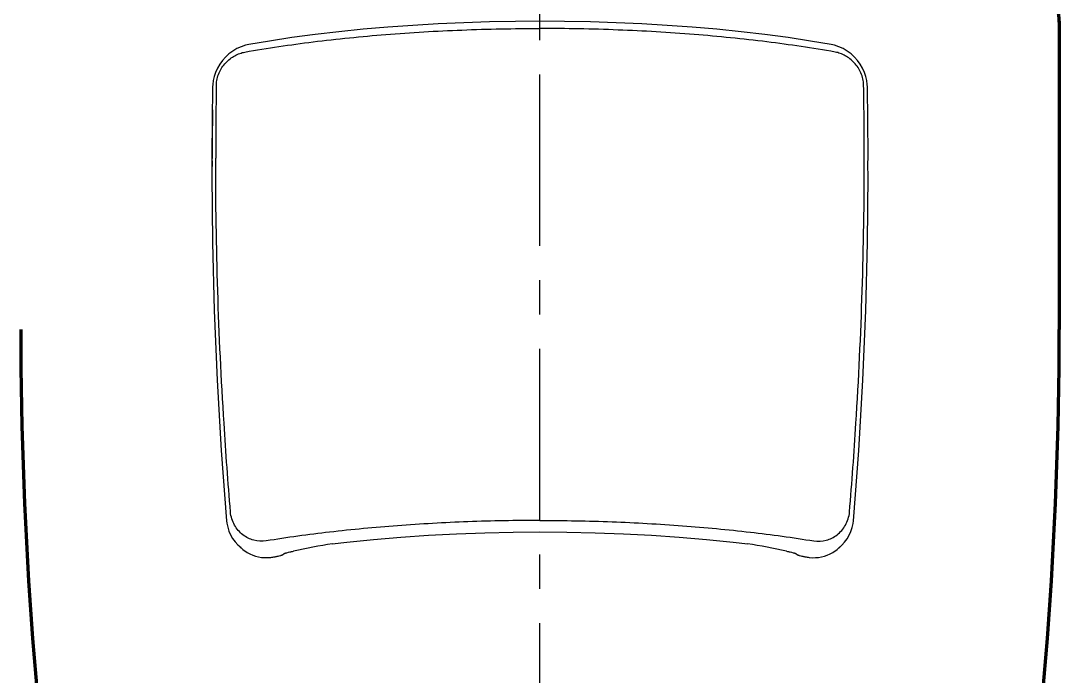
# Model space of a CAD drawing. Extents: x 40119 to 40713, y 15845 to 16265.
# Drawn here: x 40174.7 to 40227.7, y 16197.4 to 16230.8 of the extents above; entities that cross this region are included whole.
import ezdxf

# ---------------------------------------------------------------- set-up
doc = ezdxf.new("R2010")
doc.units = 0
doc.header["$LTSCALE"] = 7
doc.header["$MEASUREMENT"] = 0
doc.linetypes.add('CENTER', pattern=[2, 1.25, -0.25, 0.25, -0.25])
doc.layers.get('0').update_dxf_attribs({"color": 2, "linetype": 'CONTINUOUS'})
doc.layers.add('1', color=1, linetype='CENTER')
doc.layers.add('CL', color=1, linetype='CENTER')

msp = doc.modelspace()

# ---------------------------------------------------------------- linework, layer by layer
at = {"color": 7, "linetype": 'Continuous'}
for p, q in [((40186.34758, 16229.60937), (40186.34693, 16229.60926)), ((40216.07992, 16229.60934), (40216.08057, 16229.60922)), ((40184.50414, 16227.44684), (40184.50415, 16227.44716)), ((40217.9233, 16227.44685), (40217.92329, 16227.44716)), ((40217.95538, 16223.98309), (40217.9233, 16227.44685)), ((40184.50415, 16226.27353), (40184.50415, 16226.27402)), ((40184.94538, 16208.87975), (40185.22146, 16205.29611)), ((40185.22146, 16205.29611), (40185.22145, 16205.2963)), ((40217.20601, 16205.29611), (40217.20603, 16205.2963)), ((40185.64902, 16204.22454), (40185.79284, 16204.0676)), ((40185.79284, 16204.0676), (40185.9545, 16203.92581)), ((40185.86649, 16203.99661), (40185.91585, 16203.94951)), ((40216.44608, 16203.90503), (40216.61349, 16204.04723)), ((40188.0707, 16203.56124), (40188.16108, 16203.62925)), ((40214.26639, 16203.62925), (40214.35677, 16203.56124))]:
    msp.add_line(p, q, dxfattribs=at)
for points in [[(40201.21374, 16230.79904), (40199.95631, 16230.7908), (40198.63463, 16230.7654), (40197.31875, 16230.72287), (40196.01235, 16230.66332), (40194.71873, 16230.58689), (40193.44111, 16230.49375), (40192.18266, 16230.38412), (40190.94656, 16230.25824), (40189.73585, 16230.1164), (40188.55361, 16229.95892), (40187.40314, 16229.78622), (40186.34758, 16229.60937)], [(40216.07989, 16229.60937), (40215.02434, 16229.78622), (40213.87387, 16229.95892), (40212.69163, 16230.1164), (40211.48092, 16230.25824), (40210.24481, 16230.38412), (40208.98637, 16230.49375), (40207.70874, 16230.58689), (40206.41512, 16230.66332), (40205.10873, 16230.72287), (40203.79284, 16230.7654), (40202.47116, 16230.7908), (40201.21374, 16230.79904)], [(40186.34691, 16229.60922), (40186.18189, 16229.57255), (40185.95425, 16229.49767), (40185.73601, 16229.39758), (40185.5301, 16229.27465), (40185.3385, 16229.13103), (40185.16282, 16228.96908), (40185.00488, 16228.79063), (40184.86709, 16228.59799), (40184.751, 16228.39604), (40184.65703, 16228.18852), (40184.58545, 16227.9785), (40184.53652, 16227.7698), (40184.50991, 16227.56641), (40184.50415, 16227.44716)], [(40217.92332, 16227.44716), (40217.91756, 16227.56641), (40217.89095, 16227.7698), (40217.84203, 16227.9785), (40217.77044, 16228.18851), (40217.67647, 16228.39604), (40217.56038, 16228.59799), (40217.42259, 16228.79063), (40217.26465, 16228.96908), (40217.08897, 16229.13102), (40216.89737, 16229.27465), (40216.69146, 16229.39758), (40216.47322, 16229.49767), (40216.24558, 16229.57254), (40216.08057, 16229.60922)], [(40184.50417, 16227.44685), (40184.47209, 16223.98309), (40184.47629, 16223.38026)], [(40184.50418, 16226.27354), (40184.47209, 16222.94451), (40184.497, 16219.51028), (40184.58257, 16216.02399), (40184.73124, 16212.47965), (40184.94538, 16208.87975)], [(40217.95118, 16223.38024), (40217.95538, 16223.98309)], [(40217.20601, 16205.29611), (40217.48209, 16208.87975), (40217.69623, 16212.47965), (40217.8449, 16216.02399), (40217.93047, 16219.51028), (40217.95538, 16222.94451), (40217.95118, 16223.38024)], [(40185.22144, 16205.2963), (40185.23621, 16205.1689), (40185.2761, 16204.96747), (40185.33725, 16204.76936), (40185.42003, 16204.5778), (40185.52419, 16204.39545), (40185.64902, 16204.22454)], [(40216.61349, 16204.04723), (40216.76255, 16204.20539), (40216.89199, 16204.37822), (40217.00004, 16204.56313), (40217.08596, 16204.7579), (40217.14938, 16204.95963), (40217.19068, 16205.16489), (40217.20603, 16205.2963)], [(40190.60744, 16204.12427), (40191.35148, 16204.21101), (40192.71221, 16204.34631), (40194.10398, 16204.46191), (40195.52003, 16204.55718)], [(40195.52003, 16204.55718), (40196.95313, 16204.63161), (40198.39598, 16204.68481), (40199.83981, 16204.71656), (40201.21374, 16204.72685)], [(40201.21374, 16204.72685), (40202.58766, 16204.71656), (40204.03149, 16204.68481), (40205.47434, 16204.63161)], [(40205.47434, 16204.63161), (40206.90744, 16204.55718), (40208.32349, 16204.46191), (40209.71526, 16204.34631), (40211.07599, 16204.21101), (40211.81978, 16204.1243)], [(40185.80622, 16204.05587), (40185.8329, 16204.02937), (40185.86649, 16203.99661)], [(40216.51161, 16203.94951), (40216.52674, 16203.96381), (40216.56098, 16203.9966), (40216.59457, 16204.02937), (40216.60707, 16204.04178)]]:
    msp.add_lwpolyline(points, dxfattribs=at)
for centre, radius, start, end in [((40398.25939, 16223.79589), 213.59743, 178.9955976, 179.9968216), ((40004.16806, 16223.7959), 213.59744, 0.0031755, 1.0043996), ((40187.26239, 16205.37906), 1.96387, 226.712921, 228.920115), ((40187.27315, 16205.39219), 1.98084, 228.934788, 239.652248), ((40199.10087, 16154.45454), 50.39068, 99.687844, 101.989954), ((40203.32259, 16154.44295), 50.40276, 78.008719, 80.312631), ((40215.15375, 16205.39286), 1.98171, 300.351923, 310.964231), ((40215.16282, 16205.38193), 1.96751, 310.97367, 313.277708), ((40187.26349, 16205.37394), 1.96021, 239.626511, 276.105122), ((40187.27608, 16205.24534), 1.831, 276.141388, 283.054651), ((40215.15012, 16205.23781), 1.82338, 256.930865, 263.873084), ((40215.16447, 16205.37165), 1.95799, 263.873439, 300.39492)]:
    msp.add_arc(centre, radius, start, end, dxfattribs=at)
for points, knots in [([(40186.15219, 16229.22376), (40187.30671, 16229.42743), (40189.69876, 16229.77963), (40193.39448, 16230.1502), (40197.25877, 16230.37658), (40199.88468, 16230.42787), (40201.21374, 16230.42838)], [0, 0, 0, 0, 0.23250555, 0.47926983, 0.73641528, 1, 1, 1, 1]), ([(40216.27529, 16229.22375), (40215.12076, 16229.42743), (40212.72872, 16229.77963), (40209.03299, 16230.1502), (40205.16871, 16230.37658), (40202.54279, 16230.42787), (40201.21374, 16230.42838)], [0, 0, 0, 0, 0.23250555, 0.47926981, 0.73641527, 1, 1, 1, 1]), ([(40184.69507, 16227.53992), (40184.69559, 16227.645), (40184.72508, 16227.85663), (40184.85616, 16228.2563), (40185.09052, 16228.60879), (40185.388, 16228.88249), (40185.62912, 16229.04367), (40185.88509, 16229.15962), (40186.06338, 16229.20675), (40186.1523, 16229.22363)], [0, 0, 0, 0, 0.13162639, 0.26505049, 0.52499204, 0.64959771, 0.77008554, 0.88662803, 1, 1, 1, 1]), ([(40217.73223, 16227.53987), (40217.73144, 16227.64495), (40217.70237, 16227.8566), (40217.57105, 16228.25627), (40217.33679, 16228.60876), (40217.03933, 16228.88247), (40216.79822, 16229.04363), (40216.5423, 16229.15962), (40216.36401, 16229.20674), (40216.27509, 16229.2236)], [0, 0, 0, 0, 0.13163712, 0.26507973, 0.52501363, 0.64961566, 0.77009673, 0.88663613, 1, 1, 1, 1]), ([(40185.41665, 16205.75038), (40185.29111, 16207.25692), (40184.85257, 16213.26644), (40184.66182, 16219.29417), (40184.66207, 16223.80776)], [0, 0, 0, 0, 0.25090025, 1, 1, 1, 1]), ([(40217.01092, 16205.75035), (40217.13646, 16207.25689), (40217.575, 16213.26641), (40217.76574, 16219.29415), (40217.7655, 16223.80774)], [0, 0, 0, 0, 0.25090031, 1, 1, 1, 1]), ([(40187.23482, 16204.26664), (40187.0277, 16204.23233), (40186.59548, 16204.25915), (40186.01795, 16204.55476), (40185.6554, 16204.97591), (40185.47489, 16205.39449), (40185.42359, 16205.62915), (40185.41624, 16205.75035)], [0, 0, 0, 0, 0.24098101, 0.47896382, 0.72770576, 0.86063596, 1, 1, 1, 1]), ([(40215.19265, 16204.26664), (40215.39995, 16204.23337), (40215.83193, 16204.25859), (40216.40962, 16204.55489), (40216.77182, 16204.97594), (40216.95298, 16205.39442), (40217.00329, 16205.62918), (40217.01123, 16205.75035)], [0, 0, 0, 0, 0.2409893, 0.47897258, 0.72769794, 0.86062713, 1, 1, 1, 1]), ([(40201.2143, 16205.31508), (40199.98855, 16205.31463), (40197.56001, 16205.26883), (40193.97868, 16205.07012), (40190.54136, 16204.74741), (40188.31211, 16204.44278), (40187.23506, 16204.26703)], [0, 0, 0, 0, 0.26206048, 0.51916972, 0.76668344, 1, 1, 1, 1]), ([(40201.21373, 16205.31509), (40202.43943, 16205.31463), (40204.86788, 16205.26882), (40208.44907, 16205.07011), (40211.88624, 16204.7474), (40214.1154, 16204.44278), (40215.19241, 16204.26704)], [0, 0, 0, 0, 0.26206069, 0.51916982, 0.76668336, 1, 1, 1, 1]), ([(40187.68967, 16203.46166), (40187.74154, 16203.47371), (40187.83272, 16203.4951), (40187.93819, 16203.52106), (40188.00246, 16203.53824), (40188.03502, 16203.54746), (40188.05647, 16203.55478), (40188.06752, 16203.55885), (40188.0707, 16203.56124)], [0, 0, 0, 0, 0.40529288, 0.71289288, 0.82636096, 0.9120196, 0.96976359, 1, 1, 1, 1]), ([(40188.16096, 16203.62925), (40188.16478, 16203.63212), (40188.17863, 16203.63673), (40188.20541, 16203.6456), (40188.2465, 16203.65669), (40188.32703, 16203.67742), (40188.45726, 16203.70786), (40188.56949, 16203.73246), (40188.6327, 16203.7459)], [0, 0, 0, 0, 0.02947519, 0.08801132, 0.17544756, 0.29119797, 0.60136613, 1, 1, 1, 1]), ([(40213.79477, 16203.7459), (40213.85798, 16203.73246), (40213.97021, 16203.70786), (40214.10044, 16203.67742), (40214.18097, 16203.65669), (40214.22207, 16203.6456), (40214.24884, 16203.63672), (40214.26269, 16203.63212), (40214.26651, 16203.62925)], [0, 0, 0, 0, 0.39863437, 0.70880248, 0.82455291, 0.9119889, 0.97052485, 1, 1, 1, 1]), ([(40214.35677, 16203.56124), (40214.35995, 16203.55885), (40214.37101, 16203.55478), (40214.39245, 16203.54746), (40214.42501, 16203.53824), (40214.48928, 16203.52105), (40214.59475, 16203.4951), (40214.68593, 16203.47371), (40214.7378, 16203.46166)], [0, 0, 0, 0, 0.03023637, 0.08798031, 0.17363889, 0.28710695, 0.59470694, 1, 1, 1, 1])]:
    msp.add_open_spline(points, degree=3, knots=knots, dxfattribs=at)
at = {"layer": '1', "color": 7, "linetype": 'Continuous', "lineweight": 70}
msp.add_line((40227.71358, 16230.79317), (40227.71358, 16215.06354), dxfattribs=at)
for centre, radius, start, end in [((40384.16704, 16215.15465), 209.45311, 180.0251488, 188.6668177), ((40018.21331, 16215.15824), 209.50029, 351.3341536, 359.9738748)]:
    msp.add_arc(centre, radius, start, end, dxfattribs=at)
msp.add_open_spline([(40227.71358, 16230.74571), (40227.71434, 16230.77806), (40227.71434, 16230.8104), (40227.71358, 16230.84272), (40227.71145, 16230.93426), (40227.69288, 16231.14176), (40227.61126, 16231.46044), (40227.46114, 16231.79282), (40227.25176, 16232.11748), (40226.87792, 16232.56282), (40226.39794, 16232.97874), (40225.83492, 16233.37064), (40225.14853, 16233.78563), (40224.14963, 16234.28056), (40222.7862, 16234.82503), (40221.22889, 16235.3349), (40219.49076, 16235.8049), (40217.58656, 16236.22951), (40215.53378, 16236.60594), (40213.35138, 16236.9309), (40210.24419, 16237.29712), (40206.18625, 16237.5998), (40202.88993, 16237.68012), (40201.21373, 16237.68012)], degree=3, knots=[0.179754771, 0.179754771, 0.179754771, 0.179754771, 0.182532711, 0.182532711, 0.182532711, 0.190401586, 0.200393325, 0.21068555, 0.221647899, 0.233531472, 0.260616012, 0.275954547, 0.292545465, 0.329582808, 0.371720426, 0.418775381, 0.470501447, 0.526589587, 0.586598818, 0.650040895, 0.716412232, 0.85577195, 1, 1, 1, 1], dxfattribs=at)
at = {"layer": 'CL'}
msp.add_line((40201.21372, 15897.32716), (40201.21372, 16238.14448), dxfattribs=at)

doc.saveas('drawing.dxf')
